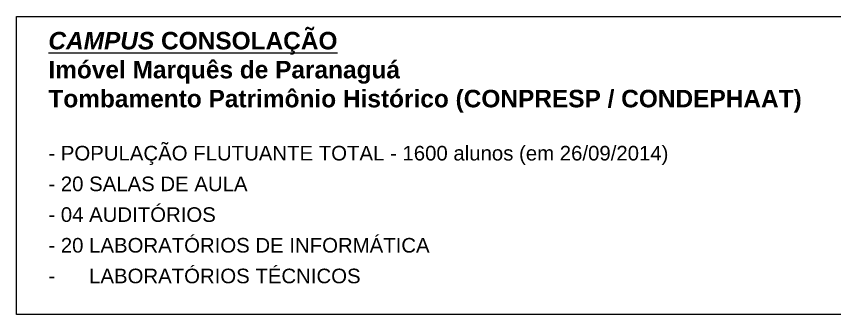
# Model space of a CAD drawing. Header units: metres. Extents: x 512 to 829, y -209 to 245.
# Drawn here: x 637.46 to 665.83, y -66.48 to -56.16 of the extents above; entities that cross this region are included whole.
import ezdxf

# ---------------------------------------------------------------- set-up
doc = ezdxf.new("R2010")
doc.units = ezdxf.units.M
doc.header["$LTSCALE"] = 0.508
doc.layers.add('None', color=7, linetype='Continuous', lineweight=5)
doc.layers.add('TEXTOCARIMBO', color=5, linetype='Continuous', lineweight=18)
doc.styles.add('Arial', font='arial.ttf')
doc.styles.add('Arial (bold italic)', font='arialbi.ttf')

msp = doc.modelspace()

# ---------------------------------------------------------------- linework, layer by layer
at = {"layer": 'None', "color": 7, "linetype": 'Continuous', "lineweight": 5}
msp.add_lwpolyline([(637.464, -56.1579), (667.464, -56.1579), (667.464, -66.4827), (637.464, -66.4827)], close=True, dxfattribs=at)

# ---------------------------------------------------------------- texts
at = {"layer": 'TEXTOCARIMBO', "color": 7, "attachment_point": 1}
for s, insert, char_height, line_spacing_factor, style in [('{\\LCAMPUS}{\\fArial|b1|i0|c0|p0;\\L CONSOLAÇÃO}{\\fArial|b1|i0|c0|p0;\\l\\PImóvel Marquês de Paranaguá\\PTombamento Patrimônio Histórico (CONPRESP / CONDEPHAAT)}', (638.5739, -56.6943), 0.606337, 0.992596, 'Arial (bold italic)'), ('- POPULAÇÃO FLUTUANTE TOTAL - 1600 alunos (em 26/09/2014)\\P- 20 SALAS DE AULA \\P- 04 AUDITÓRIOS\\P- 20 LABORATÓRIOS DE INFORMÁTICA\\P-      LABORATÓRIOS TÉCNICOS', (638.5739, -60.6411), 0.505281, 1.261774, 'Arial')]:
    msp.add_mtext(s, dxfattribs=dict(at, insert=insert, char_height=char_height, line_spacing_factor=line_spacing_factor, style=style))

doc.saveas('drawing.dxf')
